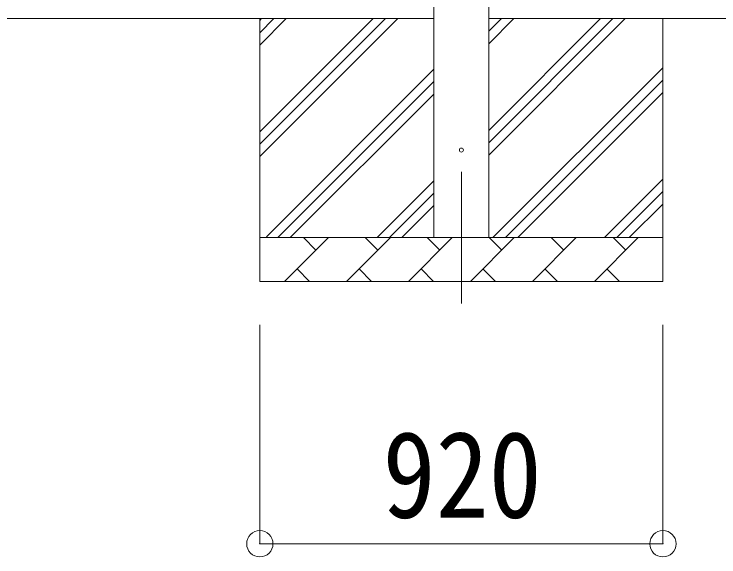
# Model space of a CAD drawing. Units: millimetres at full size, sheet at 1:60; details may follow other scales. Extents: x -16864 to 16864, y -11640 to 11640.
# Drawn here: x -6054 to -4446, y -8490 to -7251 of the extents above; entities that cross this region are included whole.
import ezdxf
from ezdxf.enums import TextEntityAlignment as Align

# ---------------------------------------------------------------- set-up
doc = ezdxf.new("R2010")
doc.units = ezdxf.units.MM
doc.header["$LTSCALE"] = 60
doc.header["$PDMODE"] = 32
doc.header["$PDSIZE"] = 60
doc.linetypes.add('CHAIN1', pattern=[8, 5, -1, 1, -1])
for name, color, linetype, lineweight in [('0-1_Defpoints', 7, 'CHAIN1', 9), ('0-2_TEXT1', 4, 'Continuous', 9), ('0-3_SHAPE', 7, 'Continuous', 9), ('0-8_TABLE1', 6, 'Continuous', 9)]:
    doc.layers.add(name, color=color, linetype=linetype, lineweight=lineweight)
doc.styles.add('ＭＳ ゴシック', font='')
doc.styles.get('ＭＳ ゴシック').set_extended_font_data('MS Gothic')

msp = doc.modelspace()

# ---------------------------------------------------------------- linework, layer by layer
at = {"layer": '0-1_Defpoints'}
msp.add_line((-5033.48, -7611.46), (-5033.48, -7960.46), dxfattribs=at)
at = {"layer": '0-2_TEXT1'}
for p, q in [((-5095.98, -7761.46), (-5095.98, -4261.46)), ((-4970.98, -4261.46), (-4970.98, -7761.46))]:
    msp.add_line(p, q, dxfattribs=at)
msp.add_circle((-5033.48, -7561.46), 4.5, dxfattribs=at)
at = {"layer": '0-3_SHAPE'}
for p, q in [((-5095.98, -7261.46), (-10843.98, -7261.46)), ((-5493.48, -7261.46), (-5493.48, -7861.46)), ((-5493.48, -7293.66), (-5461.28, -7261.46)), ((-5493.48, -7519.94), (-5235, -7261.46)), ((-5493.48, -7548.22), (-5206.72, -7261.46)), ((-5493.48, -7576.51), (-5178.43, -7261.46)), ((-5493.48, -7321.95), (-5432.99, -7261.46)), ((-5493.48, -7265.38), (-5489.56, -7261.46)), ((-4970.98, -7261.46), (-4200.98, -7261.46)), ((-4970.98, -7290.28), (-4942.16, -7261.46)), ((-4970.98, -7318.57), (-4913.87, -7261.46)), ((-4970.98, -7573.12), (-4659.32, -7261.46)), ((-4970.98, -7516.55), (-4715.88, -7261.46)), ((-4970.98, -7544.84), (-4687.6, -7261.46)), ((-4573.48, -7261.46), (-4573.48, -7861.46)), ((-5478.48, -7759.5), (-5095.98, -7377)), ((-4961.33, -7761.46), (-4573.48, -7373.61)), ((-5452.16, -7761.46), (-5095.98, -7405.28)), ((-4933.04, -7761.46), (-4573.48, -7401.9)), ((-4904.76, -7761.46), (-4573.48, -7430.18)), ((-5423.87, -7761.46), (-5095.98, -7433.57)), ((-5225.88, -7761.46), (-5095.98, -7631.55)), ((-4706.77, -7761.46), (-4573.48, -7628.17)), ((-4678.48, -7761.46), (-4573.48, -7656.46)), ((-5197.6, -7761.46), (-5095.98, -7659.84)), ((-5169.32, -7761.46), (-5095.98, -7688.12)), ((-4650.2, -7761.46), (-4573.48, -7684.74)), ((-5493.48, -7761.46), (-4573.48, -7761.46)), ((-5437.04, -7861.46), (-5337.04, -7761.46)), ((-5365.59, -7790.01), (-5394.14, -7761.46)), ((-5295.62, -7861.46), (-5195.62, -7761.46)), ((-5224.17, -7790.01), (-5252.72, -7761.46)), ((-5154.19, -7861.46), (-5054.19, -7761.46)), ((-5082.75, -7790.01), (-5111.3, -7761.46)), ((-5012.77, -7861.46), (-4912.77, -7761.46)), ((-4941.33, -7790.01), (-4969.88, -7761.46)), ((-4871.35, -7861.46), (-4771.35, -7761.46)), ((-4799.9, -7790.01), (-4828.46, -7761.46)), ((-4729.93, -7861.46), (-4629.93, -7761.46)), ((-4658.48, -7790.01), (-4687.04, -7761.46)), ((-5408.48, -7832.9), (-5379.93, -7861.46)), ((-5267.06, -7832.9), (-5238.51, -7861.46)), ((-5125.64, -7832.9), (-5097.09, -7861.46)), ((-4984.22, -7832.9), (-4955.67, -7861.46)), ((-4842.8, -7832.9), (-4814.24, -7861.46)), ((-4701.38, -7832.9), (-4672.82, -7861.46)), ((-4573.48, -7861.46), (-5493.48, -7861.46))]:
    msp.add_line(p, q, dxfattribs=at)
at = {"layer": '0-8_TABLE1'}
for p, q in [((-5493.48, -8460.46), (-5493.48, -7960.46)), ((-4573.48, -8460.46), (-4573.48, -7960.46)), ((-5493.48, -8460.46), (-4573.48, -8460.46))]:
    msp.add_line(p, q, dxfattribs=at)
for p in [(-5493.48, -8460.46), (-4573.48, -8460.46)]:
    msp.add_point(p, dxfattribs=at)

# ---------------------------------------------------------------- texts
at = {"layer": '0-8_TABLE1', "color": 7, "style": 'ＭＳ ゴシック', "width": 0.9}
msp.add_text('920', height=197.9, dxfattribs=at).set_placement((-5213.48, -8460.46), align=Align.BOTTOM_LEFT)

doc.saveas('drawing.dxf')
